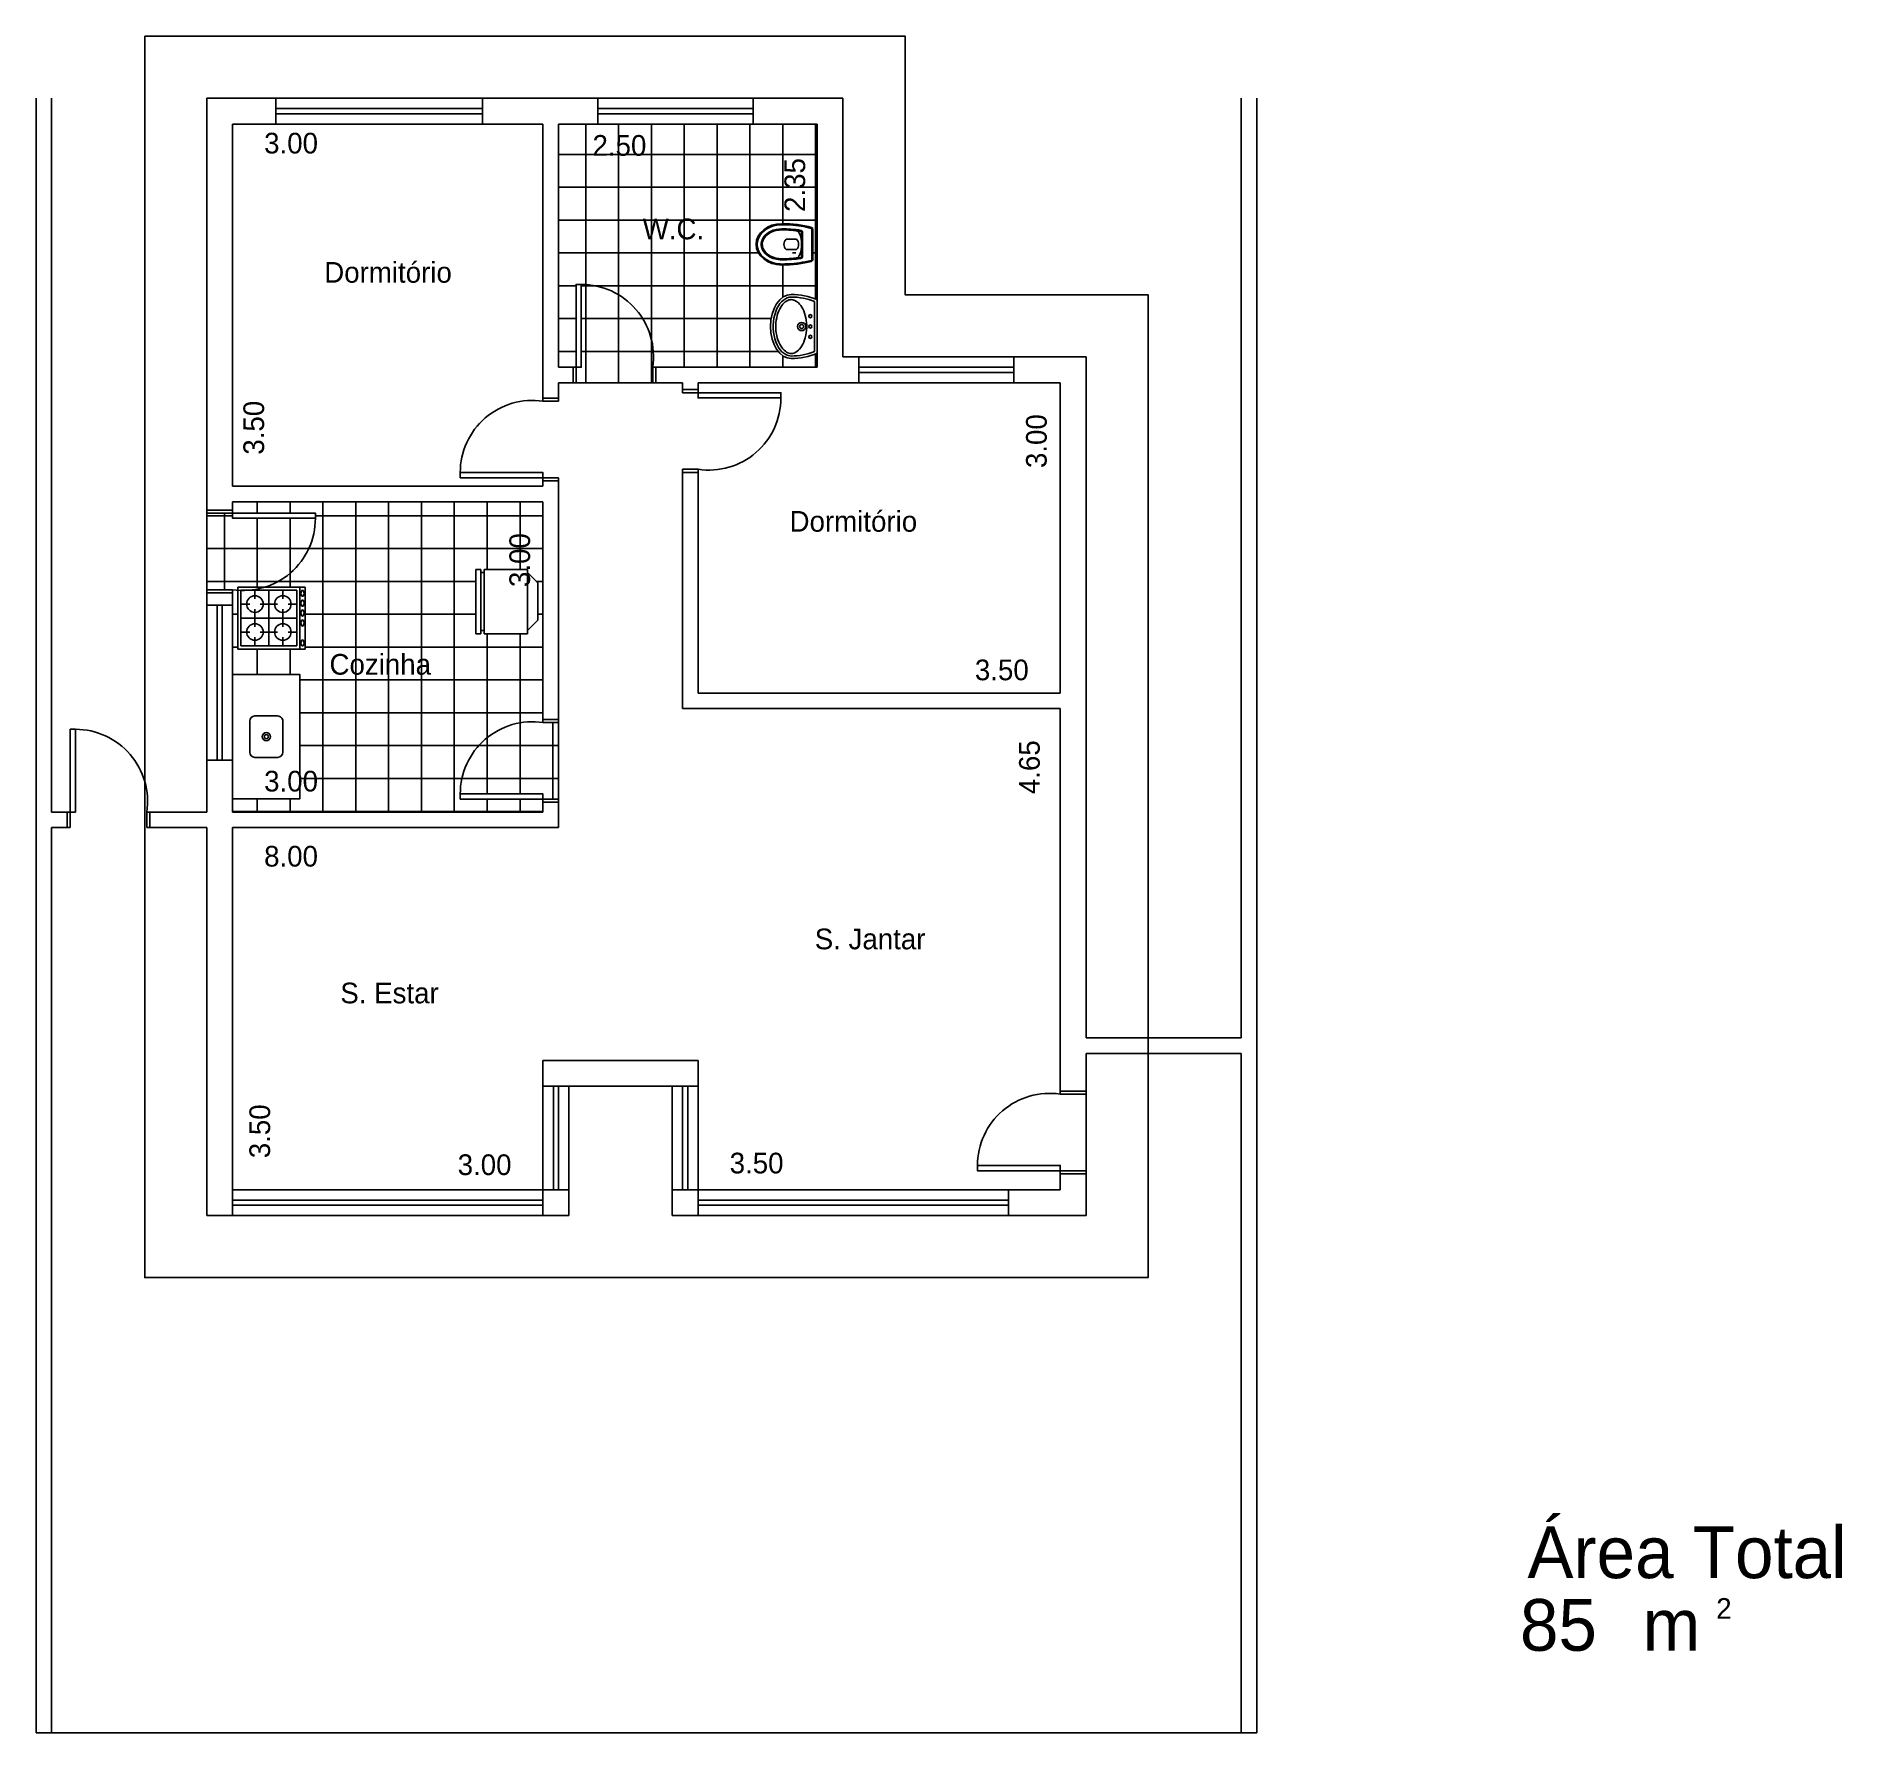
# Model space of a CAD drawing. Extents: x 0 to 17.5, y 0 to 16.4.
import ezdxf

# ---------------------------------------------------------------- set-up
doc = ezdxf.new("R2010")
doc.units = 0
doc.layers.get('0').update_dxf_attribs({"linetype": 'CONTINUOUS'})
doc.layers.get('DEFPOINTS').update_dxf_attribs({"linetype": 'CONTINUOUS'})
for name, color, linetype in [('ARQ3', 3, 'CONTINUOUS'), ('BLOCO', 7, 'CONTINUOUS'), ('BLOCOS', 7, 'CONTINUOUS'), ('HACHURA', 1, 'CONTINUOUS')]:
    doc.layers.add(name, color=color, linetype=linetype)
doc.styles.add('PADRÃO', font='', dxfattribs={"height": 0.2})
doc.styles.get('PADRÃO').set_extended_font_data('AvantGarde Bk BT')
doc.dimstyles.new('PADRÃOS', dxfattribs={"dimtxt": 0.15, "dimasz": 0.1, "dimexe": 1.25, "dimexo": 0.625, "dimgap": 0.1, "dimtad": 0, "dimjust": 1, "dimzin": 1, "dimdsep": 46, "dimtxsty": 'PADRÃO', "dimcen": 2.5, "dimse1": 1, "dimse2": 1, "dimsd1": 1, "dimsd2": 1, "dimclrt": 1, "dimadec": 0, "dimazin": 0, "dimtfac": 1, "dimtdec": 4, "dimtmove": 0, "dimatfit": 3, "dimfxl": 1, "dimtolj": 1, "dimtzin": 0, "dimarcsym": 0})
pattern_1 = [(0, (-138.5148273937405, -158.0982346466662), (0, 0.3175), []), (90, (-138.5148273937405, -158.0982346466662), (-0.3175, 1.944062586693024e-17), [])]

# ---------------------------------------------------------------- blocks, each defined once
blk = doc.blocks.new('J2')
at = {"layer": 'BLOCO'}
for p, q in [((0, 0.25), (0, 0)), ((2, 0.25), (0, 0.25)), ((2, 0), (2, 0.25)), ((2, 0.1500000000000057), (0, 0.1500000000000057)), ((0, 0.09999999999999432), (2, 0.09999999999999432)), ((0, 0), (2, 0))]:
    blk.add_line(p, q, dxfattribs=at)
blk = doc.blocks.new('J15')
at = {"layer": 'BLOCO'}
for p, q in [((1.5, 0.25), (0, 0.25)), ((0, 0.25), (0, 0)), ((1.5, 0), (1.5, 0.25)), ((1.5, 0.1500000000000057), (0, 0.1500000000000057)), ((0, 0.09999999999999432), (1.5, 0.09999999999999432)), ((0, 0), (1.5, 0))]:
    blk.add_line(p, q, dxfattribs=at)
blk = doc.blocks.new('J1')
at = {"layer": 'BLOCO'}
for p, q in [((0, 0.25), (0, 0)), ((1, 0.25), (0, 0.25)), ((1, 0), (1, 0.25)), ((1, 0.1500000000000057), (0, 0.1500000000000057)), ((0, 0.09999999999999432), (1, 0.09999999999999432)), ((0, 0), (1, 0))]:
    blk.add_line(p, q, dxfattribs=at)
blk = doc.blocks.new('J3')
at = {"layer": 'BLOCO'}
for p, q in [((3, 0.25), (0, 0.25)), ((0, 0.25), (0, 0)), ((3, 0), (3, 0.25)), ((3, 0.1500000000000057), (0, 0.1500000000000057)), ((0, 0.09999999999999432), (3, 0.09999999999999432)), ((0, 0), (3, 0))]:
    blk.add_line(p, q, dxfattribs=at)
blk = doc.blocks.new('P80E25')
at = {"layer": 'BLOCO', "ltscale": 0.015}
for p, q in [((0.03000000000000114, 0.25), (0, 0.25)), ((0, 0.25), (0, 0)), ((0.03000000000000114, 0.25), (0.03000000000000114, 0)), ((0.8000000000000114, 0.2500000000000284), (0.7700000000000102, 0.2500000000000284)), ((0.7700000000000102, 0.25), (0.7700000000000102, 2.842170943040401e-14)), ((0.8000000000000114, 0.25), (0.8000000000000114, 2.842170943040401e-14)), ((0.8000000000000114, 2.842170943040401e-14), (0, 0))]:
    blk.add_line(p, q, dxfattribs=at)
at = {"layer": 'BLOCO'}
blk.add_lwpolyline([(0.03000000000000114, 0.25), (0.0800000000000125, 0.25), (0.0800000000000125, 1.050000000000011), (0.03000000000000114, 1.050000000000011)], close=True, dxfattribs=at)
at = {"layer": 'BLOCO', "ltscale": 0.015}
blk.add_arc((0.0800000000000125, 0.3524375000000077), 0.6975625000000036, 351.555539587714, 90.00000000000041, dxfattribs=at)
blk = doc.blocks.new('P80E15')
at = {"layer": 'BLOCO', "ltscale": 0.015}
for p, q in [((0.03000000000000114, 0.1500000000000057), (0, 0.1500000000000057)), ((0, 0.1500000000000057), (0, 0)), ((0.03000000000000114, 2.842170943040401e-14), (0, 0)), ((0.03000000000000114, 0.1500000000000057), (0.03000000000000114, 0)), ((0.8000000000000114, 0.1500000000000341), (0.7700000000000102, 0.1500000000000341)), ((0.7700000000000102, 0.1500000000000057), (0.7700000000000102, 0)), ((0.8000000000000114, 2.842170943040401e-14), (0.7700000000000102, 5.684341886080801e-14)), ((0.8000000000000114, 0.1500000000000057), (0.8000000000000114, 0))]:
    blk.add_line(p, q, dxfattribs=at)
at = {"layer": 'BLOCO'}
blk.add_lwpolyline([(0.03000000000000114, 0.1500000000000057), (0.0800000000000125, 0.1500000000000057), (0.0800000000000125, 0.950000000000017), (0.03000000000000114, 0.950000000000017)], close=True, dxfattribs=at)
at = {"layer": 'BLOCO', "ltscale": 0.015}
blk.add_arc((0.0800000000000125, 0.2524375000000134), 0.6975625000000036, 351.555539587714, 90.00000000000041, dxfattribs=at)
blk = doc.blocks.new('VASOSAN')
at = {"layer": 'BLOCOS'}
for p, q in [((-0.04999870165021036, 0.1999637913173729), (-0.04999870165021036, 0.300036208682684)), ((0.05000129834978395, 0.2000000000000171), (0.05000129834978395, 0.3000000000000398)), ((-0.1449592708755176, 0.04000000000002046), (0.1449618675667352, 0.04000000000002046)), ((-0.144958964094414, 0.05000000000001137), (0.144958964094414, 0.05000000000001137)), ((-0.1156907586723577, 0.1400000000000148), (0.1156608751354042, 0.1400000000000148)), ((-0.1156899891503542, 0.1500000000000057), (0.1156563640565906, 0.1500000000000057))]:
    blk.add_line(p, q, dxfattribs=at)
for centre, radius, start, end in [((-1.681254687468936e-05, 0.2500000000000284), 0.07072348561596478, 44.98962509969003, 134.9688828081831), ((-1.681254687468936e-05, 0.2500000000000284), 0.07072348561596478, 225.0311171918169, 315.01037490031), ((-0.1449592708755176, 0.06000000000784667), 0.02, 195.5363314444965, 269.9999999879495), ((-0.1449589640944282, 0.0600000000000307), 0.01, 195.5346797106506, 270), ((-0.1156907586724003, 0.1599999999999966), 0.02, 189.3867869031125, 270.0000000001221), ((-0.1156899891503826, 0.1599999999999113), 0.01, 189.3843767903272, 270.0000000002443), ((0.1156563640566048, 0.1599999999999397), 0.01, 269.9999999999185, 350.5758748885445), ((0.1156608751354185, 0.1600000000000534), 0.02, 269.9999999999593, 350.5771305827586), ((0.1449589640941156, 0.06000000000059913), 0.01, 270.0000000017912, 344.483103753554), ((0.1449618675666784, 0.06000000000008754), 0.02, 270.0000000001221, 344.463668535786)]:
    blk.add_arc(centre, radius, start, end, dxfattribs=at)
for centre, major_axis, ratio, start_param, end_param in [((1.298349786793551e-06, 0.3400000000000034), (0, 0.25), 0.8000000000000114, 4.71238898038469, 7.853981633974483), ((1.298349786793551e-06, 0.3400000000000034), (0, 0.5), 0.4000000000000057, 1.570796326794897, 2.178171401941273), ((3.162615456631102e-06, 0.2000000000000171), (-0.1315416254084454, 0), 0.380107846735427, 0, 3.141592653589793), ((1.298349786793551e-06, 0.3400000000000034), (0, 0.5), 0.4000000000000057, 4.10501390519934, 4.71238898038469)]:
    blk.add_ellipse(centre, major_axis=major_axis, ratio=ratio, start_param=start_param, end_param=end_param, dxfattribs=at)
for points, knots in [([(0.1900012983497845, 0.3400000000000034), (0.1900012983497845, 0.3848761319792686), (0.1797393390216371, 0.4296688513161939), (0.1275724019719462, 0.5345347987748141), (0.06728061332151469, 0.5774883381547511), (-0.05557463358574921, 0.5822833263597715), (-0.1176873313140447, 0.5442092108278018), (-0.1772271428546759, 0.4396819034496957), (-0.1899987016502109, 0.3899119131999385), (-0.1899987016502109, 0.3400000000000034)], [4.71238898038469, 4.71238898038469, 4.71238898038469, 4.71238898038469, 5.268704666077937, 5.268704666077937, 6.251971787216637, 6.251971787216637, 7.235238908355337, 7.235238908355337, 7.853981633974483, 7.853981633974483, 7.853981633974483, 7.853981633974483]), ([(0.1500012983497925, 0.3400000000000034), (0.1500012983497925, 0.3788440209133057), (0.1410350669412708, 0.4175642631073231), (0.09785548235792874, 0.5046356523495774), (0.05186252916044509, 0.5365242863162791), (-0.035906470330346, 0.5428969122828846), (-0.08268716521656927, 0.5186239494114204), (-0.136675398657502, 0.4336095243094746), (-0.1499987016502189, 0.3869668551708401), (-0.1499987016502189, 0.3400000000000034)], [4.71238898038469, 4.71238898038469, 4.71238898038469, 4.71238898038469, 5.267303564860582, 5.267303564860582, 6.225165062483076, 6.225165062483076, 7.18302656010557, 7.18302656010557, 7.853981633974483, 7.853981633974483, 7.853981633974483, 7.853981633974483]), ([(0.1400012983497874, 0.3400000000000034), (0.1400012983497874, 0.3772837390730786), (0.1313244408788421, 0.4146147677288923), (0.08614040026922964, 0.5057958350239744), (0.03502463044166859, 0.5349710805647021), (-0.04931088296146413, 0.5246485128546965), (-0.08846614740087944, 0.4978919085569657), (-0.1301770436703151, 0.4186244413023701), (-0.139998701650228, 0.3793231752999873), (-0.139998701650228, 0.3400000000000034)], [4.71238898038469, 4.71238898038469, 4.71238898038469, 4.71238898038469, 5.266984672173268, 5.266984672173268, 6.376176055750425, 6.376176055750425, 7.268653195712185, 7.268653195712185, 7.853981633974483, 7.853981633974483, 7.853981633974483, 7.853981633974483]), ([(-0.1899987016502109, 0.3400000000000034), (-0.1899987016502109, 0.2628456380244302), (-0.1826597402104682, 0.1857481592563204), (-0.1646350625580055, 0.0962993025843275), (-0.1598779088782436, 0.07633152029333701), (-0.1545936493339752, 0.05732178411361133)], [1.570796326794897, 1.570796326794897, 1.570796326794897, 1.570796326794897, 2.037455774227855, 2.037455774227855, 2.178171373096618, 2.178171373096618, 2.178171373096618, 2.178171373096618]), ([(0.1255213970934932, 0.158362586435743), (0.1304959230626253, 0.1883329397418549), (0.1342856674288981, 0.2197754344096836), (0.1388984311594896, 0.280892952358073), (0.1400012983497874, 0.3104504303007616), (0.1400012983497874, 0.3400000000000034)], [4.319424209334854, 4.319424209334854, 4.319424209334854, 4.319424209334854, 4.526146784234752, 4.526146784234752, 4.71238898038469, 4.71238898038469, 4.71238898038469, 4.71238898038469]), ([(0.1353910129756457, 0.1567256052765629), (0.1406375926198677, 0.1883393074453181), (0.1445703338030171, 0.2215366219332111), (0.1489940345178695, 0.2833246268364178), (0.1500012983497925, 0.3116621455754114), (0.1500012983497925, 0.3400000000000034)], [4.319414935773391, 4.319414935773391, 4.319414935773391, 4.319414935773391, 4.53527739023095, 4.53527739023095, 4.71238898038469, 4.71238898038469, 4.71238898038469, 4.71238898038469]), ([(0.1545944801337669, 0.0573247746568768), (0.1714080019636555, 0.1178830224408784), (0.1827947395838834, 0.188231392050767), (0.1891612343353728, 0.2873542333339003), (0.1900012983497845, 0.3136769834079587), (0.1900012983497845, 0.3400000000000034)], [4.105016649121983, 4.105016649121983, 4.105016649121983, 4.105016649121983, 4.553177186481221, 4.553177186481221, 4.71238898038469, 4.71238898038469, 4.71238898038469, 4.71238898038469])]:
    blk.add_open_spline(points, degree=3, knots=knots, dxfattribs=at)
for points in [[(-0.1499987016502189, 0.3400000000000034), (-0.1499987016502189, 0.2771333061211863), (-0.1449377691834997, 0.2142947379843179), (-0.1354229546785177, 0.1567380311504962)], [(-0.1399987016502138, 0.3400000000000034), (-0.1399987016502138, 0.2776703725988909), (-0.1349701841103865, 0.2153313553609451), (-0.1255561557510418, 0.1583694305881238)]]:
    blk.add_open_spline(points, degree=3, dxfattribs=at)
blk = doc.blocks.new('LAVAT')
at = {"layer": 'BLOCOS'}
for p, q in [((-0.2573623180961135, 0), (0.2573623180960993, 0)), ((-0.2410322495695425, 0.02500000000000568), (0.2410322495695283, 0.02500000000000568))]:
    blk.add_line(p, q, dxfattribs=at)
for centre, radius in [((-2.842170943040401e-14, 0.1500000000000057), 0.04), ((-0.09999999999999432, 0.06499999999999773), 0.015), ((-2.842170943040401e-14, 0.1500000000000057), 0.02), ((0, 0.06499999999999773), 0.015), ((0.09999999999999432, 0.06499999999999773), 0.015)]:
    blk.add_circle(centre, radius, dxfattribs=at)
for centre, radius, start, end in [((0.3099999999999739, 0.25), 0.6200000000000045, 180, 203.779994731564), ((0.3099999999999739, 0.25), 0.5951987399818819, 180.0000000000055, 202.2113997706397), ((-0.3099999999999739, 0.25), 0.5951987399818819, 337.7886002293573, 359.9999999999946), ((-0.3099999999999739, 0.25), 0.6200000000000045, 336.2200052684331, 7.016477563892661e-15)]:
    blk.add_arc(centre, radius, start, end, dxfattribs=at)
blk.add_ellipse((-2.842170943040401e-14, 0.25), major_axis=(0.3100000000000023, 0), ratio=0.645161290322576, start_param=0, end_param=3.141592653589793, dxfattribs=at)
for points, knots in [([(0.2849999999999824, 0.2500000000000284), (0.2849999999999682, 0.300317964642403), (0.2452497040517159, 0.3541887687748044), (0.1008916727811169, 0.4227595909021034), (3.167234224576987e-05, 0.4339558931305021), (-0.1743068501371283, 0.3989778962069579), (-0.2442601782461509, 0.3532994974840165), (-0.2803506487652356, 0.2860131679577762), (-0.2851229441039038, 0.2679846562883483), (-0.285198739981908, 0.2499999999999716)], [0, 0, 0, 0, 0.9361481793933827, 0.9361481793933827, 1.872296358786765, 1.872296358786765, 2.808444538180148, 2.808444538180148, 3.13938546545754, 3.13938546545754, 3.13938546545754, 3.13938546545754]), ([(0.2599999999999625, 0.2500000000000284), (0.2599999999999625, 0.2784978981889878), (0.242078010852012, 0.3126567214920613), (0.1643569005752425, 0.3704649949829673), (0.1030052039381815, 0.3920693254798095), (-0.02877373062847255, 0.4037223597623836), (-0.0976825814684048, 0.3936467971219031), (-0.2034406750199054, 0.3477822861136133), (-0.2396263539294523, 0.3143366745038918), (-0.2661732608932681, 0.2526194074667387), (-0.2627272874450739, 0.2240541362115209), (-0.2158391141528142, 0.162032776211305), (-0.168127663237712, 0.1314918993692231), (-0.04805875393354597, 0.09792981637818343), (0.02266607553652022, 0.095757041570522), (0.1477154277714732, 0.1225128520000851), (0.2007272141554637, 0.1503951910720218), (0.2508407150234859, 0.2045307616155014), (0.2599999999999767, 0.2286312563089723), (0.2599999999999625, 0.2500000000000284)], [0, 0, 0, 0, 0.718091798041799, 0.718091798041799, 1.436183596083598, 1.436183596083598, 2.154275394125397, 2.154275394125397, 2.872367192167196, 2.872367192167196, 3.590458990208995, 3.590458990208995, 4.308550788250794, 4.308550788250794, 5.026642586292593, 5.026642586292593, 5.744734384334392, 5.744734384334392, 6.283185307179586, 6.283185307179586, 6.283185307179586, 6.283185307179586])]:
    blk.add_open_spline(points, degree=3, knots=knots, dxfattribs=at)
blk = doc.blocks.new('*D13')
at = {"layer": 'DEFPOINTS', "color": 0, "linetype": 'ByBlock', "ltscale": 0.015}
for p in [(143.5648273937405, 173.6482346466662), (146.0648273937406, 173.6482346466662), (146.0648273937406, 173.4404965676224)]:
    blk.add_point(p, dxfattribs=at)
at = {"color": 1, "linetype": 'ByBlock', "ltscale": 0.015, "insert": (144.1539070640702, 173.4404965676224), "char_height": 0.2, "attachment_point": 5, "style": 'PADRÃO'}
blk.add_mtext('\\A1;2.50', dxfattribs=at)
blk = doc.blocks.new('*D14')
at = {"layer": 'DEFPOINTS', "color": 0, "linetype": 'ByBlock', "ltscale": 0.015}
for p in [(146.0648273937406, 173.6482346466662), (145.8504004669011, 171.2982346466662), (146.0648273937406, 171.2982346466662)]:
    blk.add_point(p, dxfattribs=at)
at = {"color": 1, "linetype": 'ByBlock', "ltscale": 0.015, "insert": (145.8504004669011, 173.0590176136992), "char_height": 0.2, "attachment_point": 5, "rotation": 90, "style": 'PADRÃO'}
blk.add_mtext('\\A1;2.35', dxfattribs=at)
blk = doc.blocks.new('*D15')
at = {"layer": 'DEFPOINTS', "color": 0, "linetype": 'ByBlock', "ltscale": 0.015}
for p in [(148.4148273937405, 171.1482346466662), (148.1856642807076, 168.1482346466662), (148.4148273937406, 168.1482346466662)]:
    blk.add_point(p, dxfattribs=at)
at = {"color": 1, "linetype": 'ByBlock', "ltscale": 0.015, "insert": (148.1856642807076, 170.5835368444684), "char_height": 0.2, "attachment_point": 5, "rotation": 90, "style": 'PADRÃO'}
blk.add_mtext('\\A1;3.00', dxfattribs=at)
blk = doc.blocks.new('*D16')
at = {"layer": 'DEFPOINTS', "color": 0, "linetype": 'ByBlock', "ltscale": 0.015}
for p in [(144.9148273937405, 168.370963603332), (144.9148273937405, 168.1482346466662), (148.4148273937406, 168.1482346466662)]:
    blk.add_point(p, dxfattribs=at)
at = {"color": 1, "linetype": 'ByBlock', "ltscale": 0.015, "insert": (147.8501295915428, 168.370963603332), "char_height": 0.2, "attachment_point": 5, "style": 'PADRÃO'}
blk.add_mtext('\\A1;3.50', dxfattribs=at)
blk = doc.blocks.new('*D17')
at = {"layer": 'DEFPOINTS', "color": 0, "linetype": 'ByBlock', "ltscale": 0.015}
for p in [(140.4148273937406, 173.6482346466662), (143.4148273937406, 173.6482346466662), (143.4148273937406, 173.4623931760877)]:
    blk.add_point(p, dxfattribs=at)
at = {"color": 1, "linetype": 'ByBlock', "ltscale": 0.015, "insert": (140.9795251959384, 173.4623931760877), "char_height": 0.2, "attachment_point": 5, "style": 'PADRÃO'}
blk.add_mtext('\\A1;3.00', dxfattribs=at)
blk = doc.blocks.new('*D18')
at = {"layer": 'DEFPOINTS', "color": 0, "linetype": 'ByBlock', "ltscale": 0.015}
for p in [(140.4148273937406, 173.6482346466662), (140.6198747145059, 173.6482346466662), (140.4148273937406, 170.1482346466662)]:
    blk.add_point(p, dxfattribs=at)
at = {"color": 1, "linetype": 'ByBlock', "ltscale": 0.015, "insert": (140.6198747145059, 170.712932448864), "char_height": 0.2, "attachment_point": 5, "rotation": 90, "style": 'PADRÃO'}
blk.add_mtext('\\A1;3.50', dxfattribs=at)
blk = doc.blocks.new('*D19')
at = {"layer": 'DEFPOINTS', "color": 0, "linetype": 'ByBlock', "ltscale": 0.015}
for p in [(143.4148273937406, 169.9982346466662), (143.191062596577, 166.9982346466662), (143.4148273937406, 166.9982346466662)]:
    blk.add_point(p, dxfattribs=at)
at = {"color": 1, "linetype": 'ByBlock', "ltscale": 0.015, "insert": (143.191062596577, 169.4335368444684), "char_height": 0.2, "attachment_point": 5, "rotation": 90, "style": 'PADRÃO'}
blk.add_mtext('\\A1;3.00', dxfattribs=at)
blk = doc.blocks.new('*D20')
at = {"layer": 'DEFPOINTS', "color": 0, "linetype": 'ByBlock', "ltscale": 0.015}
for p in [(143.4148273937406, 167.295660471374), (140.4148273937406, 166.9982346466662), (143.4148273937406, 166.9982346466662)]:
    blk.add_point(p, dxfattribs=at)
at = {"color": 1, "linetype": 'ByBlock', "ltscale": 0.015, "insert": (140.9795251959384, 167.295660471374), "char_height": 0.2, "attachment_point": 5, "style": 'PADRÃO'}
blk.add_mtext('\\A1;3.00', dxfattribs=at)
blk = doc.blocks.new('*D21')
at = {"layer": 'DEFPOINTS', "color": 0, "linetype": 'ByBlock', "ltscale": 0.015}
for p in [(148.4148273937406, 167.9982346466662), (148.1181153362747, 163.3482346466662), (148.4148273937406, 163.3482346466662)]:
    blk.add_point(p, dxfattribs=at)
at = {"color": 1, "linetype": 'ByBlock', "ltscale": 0.015, "insert": (148.1181153362747, 167.4319571741387), "char_height": 0.2, "attachment_point": 5, "rotation": 90, "style": 'PADRÃO'}
blk.add_mtext('\\A1;4.65', dxfattribs=at)
blk = doc.blocks.new('*D22')
at = {"layer": 'DEFPOINTS', "color": 0, "linetype": 'ByBlock', "ltscale": 0.015}
for p in [(140.4148273937406, 166.8482346466662), (140.6779599291509, 166.8482346466662), (140.4148273937406, 163.3482346466662)]:
    blk.add_point(p, dxfattribs=at)
at = {"color": 1, "linetype": 'ByBlock', "ltscale": 0.015, "insert": (140.6779599291509, 163.912932448864), "char_height": 0.2, "attachment_point": 5, "rotation": 90, "style": 'PADRÃO'}
blk.add_mtext('\\A1;3.50', dxfattribs=at)
blk = doc.blocks.new('*D23')
at = {"layer": 'DEFPOINTS', "color": 0, "linetype": 'ByBlock', "ltscale": 0.015}
for p in [(148.4148273937406, 167.9982346466662), (140.4148273937406, 166.8482346466662), (148.4148273937406, 166.570038836047)]:
    blk.add_point(p, dxfattribs=at)
at = {"color": 1, "linetype": 'ByBlock', "ltscale": 0.015, "insert": (140.9792504706636, 166.570038836047), "char_height": 0.2, "attachment_point": 5, "style": 'PADRÃO'}
blk.add_mtext('\\A1;8.00', dxfattribs=at)
blk = doc.blocks.new('*D24')
at = {"layer": 'DEFPOINTS', "color": 0, "linetype": 'ByBlock', "ltscale": 0.015}
for p in [(148.4148273937406, 163.6042550589305), (144.9148273937406, 163.3482346466662), (148.4148273937406, 163.3482346466662)]:
    blk.add_point(p, dxfattribs=at)
at = {"color": 1, "linetype": 'ByBlock', "ltscale": 0.015, "insert": (145.4795251959384, 163.6042550589305), "char_height": 0.2, "attachment_point": 5, "style": 'PADRÃO'}
blk.add_mtext('\\A1;3.50', dxfattribs=at)
blk = doc.blocks.new('*D25')
at = {"layer": 'DEFPOINTS', "color": 0, "linetype": 'ByBlock', "ltscale": 0.015}
for p in [(140.4148273937406, 163.5883100027344), (140.4148273937406, 163.3482346466662), (143.4148273937405, 163.3482346466662)]:
    blk.add_point(p, dxfattribs=at)
at = {"color": 1, "linetype": 'ByBlock', "ltscale": 0.015, "insert": (142.8501295915427, 163.5883100027344), "char_height": 0.2, "attachment_point": 5, "style": 'PADRÃO'}
blk.add_mtext('\\A1;3.00', dxfattribs=at)
blk = doc.blocks.new('DORMI')
at = {"layer": 'HACHURA', "ltscale": 0.015, "style": 'PADRÃO'}
blk.add_text('Dormitório', height=0.2, dxfattribs=at).set_placement((-0.5164404245072092, -0.06614472024716633))
blk = doc.blocks.new('WC')
at = {"layer": 'HACHURA', "ltscale": 0.015, "style": 'PADRÃO'}
blk.add_text('W.C.', height=0.2, dxfattribs=at).set_placement((-0.137135439593294, -0.09586776615662984))
blk = doc.blocks.new('COZINHA')
at = {"layer": 'HACHURA', "ltscale": 0.015, "style": 'PADRÃO'}
blk.add_text('Cozinha', height=0.2, dxfattribs=at).set_placement((-0.6582467478390299, -0.06847717339962855))
blk = doc.blocks.new('ESTAR')
at = {"layer": 'HACHURA', "ltscale": 0.015, "style": 'PADRÃO'}
blk.add_text('S. Estar', height=0.2, dxfattribs=at).set_placement((-0.425116371214699, -0.06847717339962855))
blk = doc.blocks.new('JANTAR')
at = {"layer": 'HACHURA', "ltscale": 0.015, "style": 'PADRÃO'}
blk.add_text('S. Jantar', height=0.2, dxfattribs=at).set_placement((-0.562251810807993, -0.02739128426412663))
blk = doc.blocks.new('FOGÃO4B')
at = {"layer": 'BLOCOS'}
for p, q in [((-0.2999999999999972, 0.700000000000017), (0.2999999999999972, 0.700000000000017)), ((-0.2999999999999972, 0.05000000000001137), (-0.2999999999999829, 0.700000000000017)), ((0.2999999999999972, 0.700000000000017), (0.2999999999999972, 0.05000000000001137)), ((-0.2999999999999972, 0.6500000000000057), (0.2999999999999972, 0.6500000000000057)), ((-0.2700000000000244, 0.620000000000033), (0.2700000000000102, 0.620000000000033)), ((-0.2699999999999818, 0.0800000000000125), (-0.2700000000000244, 0.620000000000033)), ((-0.1350000000000051, 0.5350000000000534), (-0.1350000000000193, 0.620000000000033)), ((2.842170943040401e-14, 0.0800000000000125), (-1.4210854715202e-14, 0.620000000000033)), ((0.1350000000000051, 0.5350000000000534), (0.1349999999999909, 0.620000000000033)), ((0.2700000000000102, 0.620000000000033), (0.269999999999996, 0.07999999999995566)), ((-0.2700000000000244, 0.4850000000000421), (-0.1850000000000023, 0.4850000000000421)), ((-0.2700000000000244, 0.3500000000000512), (0.2700000000000102, 0.3500000000000512)), ((-0.1349999999999909, 0.2650000000000716), (-0.1350000000000051, 0.4350000000000307)), ((-0.08500000000000796, 0.4850000000000421), (0.08500000000000796, 0.4850000000000421)), ((0.1350000000000051, 0.2650000000000716), (0.1350000000000051, 0.4350000000000307)), ((0.1850000000000023, 0.4850000000000421), (0.2700000000000102, 0.4850000000000421)), ((-0.2700000000000244, 0.2150000000000603), (-0.1850000000000023, 0.2150000000000603)), ((-0.08500000000000796, 0.2150000000000603), (0.08500000000000796, 0.2150000000000603)), ((0.1850000000000023, 0.2150000000000603), (0.2700000000000102, 0.2150000000000603)), ((0.2999999999999972, 0.05000000000001137), (-0.2999999999999972, 0.05000000000001137)), ((0.269999999999996, 0.07999999999995566), (-0.2699999999999818, 0.0800000000000125)), ((-0.1349999999999767, 0.0800000000000125), (-0.1349999999999767, 0.1650000000000489)), ((0.1350000000000335, 0.0800000000000125), (0.1350000000000193, 0.1650000000000489))]:
    blk.add_line(p, q, dxfattribs=at)
for centre in [(-0.1350000000000051, 0.4850000000000421), (0.1350000000000051, 0.4850000000000421), (-0.1350000000000051, 0.2150000000000603), (0.1350000000000051, 0.2150000000000603)]:
    blk.add_circle(centre, 0.08, dxfattribs=at)
for centre in [(-0.2399999999999949, 0.6750000000000114), (-0.1439999999999912, 0.6750000000000114), (-0.04800000000000182, 0.6750000000000114), (0.04800000000000182, 0.6750000000000114), (0.2400000000000091, 0.6750000000000114)]:
    blk.add_ellipse(centre, major_axis=(-0.03000000000000114, 0), ratio=0.499999999999981, dxfattribs=at)
blk = doc.blocks.new('GELAD')
at = {"layer": 'BLOCOS'}
for p, q in [((0.3100000000000023, 0.6499999999999773), (-0.3100000000000023, 0.6499999999999773)), ((-0.3100000000000023, 0.6499999999999773), (-0.3100000000000023, 0.5999999999999659)), ((0.3100000000000023, 0.5999999999999659), (-0.3100000000000023, 0.5999999999999659)), ((0.3100000000000023, 0.5699999999999648), (-0.3100000000000023, 0.5699999999999648)), ((-0.3100000000000023, 0.5699999999999648), (-0.3100000000000023, 0.1499999999999773)), ((-0.2800000000000011, 0.5999999999999659), (-0.2799999999999869, 0.5699999999999932)), ((0.2800000000000153, 0.5699999999999932), (0.2800000000000011, 0.5999999999999659)), ((0.3100000000000165, 0.5999999999999659), (0.3100000000000023, 0.6499999999999773)), ((0.3100000000000023, 0.1499999999999773), (0.3100000000000165, 0.5699999999999648)), ((-0.3100000000000023, 0.1499999999999773), (0.3100000000000023, 0.1499999999999773)), ((-0.1800000000000068, 0.05000000000001137), (-0.2800000000000011, 0.1500000000000057)), ((-0.1800000000000068, 0.05000000000001137), (0.1800000000000068, 0.04999999999998295)), ((0.1800000000000068, 0.04999999999998295), (0.2800000000000011, 0.1499999999999773))]:
    blk.add_line(p, q, dxfattribs=at)
blk = doc.blocks.new('PIA')
at = {"layer": 'BLOCOS'}
blk.add_lwpolyline([(-0.6000000000000085, 0), (0.5999999999999943, 0), (0.5999999999999943, 0.6500000000000057), (-0.6000000000000085, 0.6500000000000057)], close=True, dxfattribs=at)
blk.add_lwpolyline([(-0.1500000000000199, 0.1649999999999352), (0.1500000000000057, 0.1649999999999636, 0.414213562373095), (0.2000000000000028, 0.214999999999975), (0.2000000000000028, 0.4349999999999454, 0.414213562373095), (0.1500000000000057, 0.4849999999999568), (-0.1500000000000057, 0.4849999999999852, 0.4142135623731188), (-0.2000000000000028, 0.4349999999999739), (-0.2000000000000171, 0.2149999999999466, 0.4142135623730711)], format="xyb", close=True, dxfattribs=at)
for radius in [0.04, 0.02]:
    blk.add_circle((0, 0.3249999999999886), radius, dxfattribs=at)
blk = doc.blocks.new('AREA')
at = {"layer": 'HACHURA', "ltscale": 0.1, "style": 'PADRÃO'}
for s, p in [('Área Total', (-2.498118662321986, 0.432649720527877)), ('m', (-1.383981738905476, -0.2692598737472736))]:
    blk.add_text(s, height=0.5, dxfattribs=at).set_placement(p)
at = {"layer": 'HACHURA', "ltscale": 0.015, "style": 'PADRÃO'}
blk.add_text('2', height=0.2, dxfattribs=at).set_placement((-0.6730096243244077, 0.03971876221811499))
blk.add_attdef('100', (-2.57025748884891, -0.2692836984217877), '', height=0.5, dxfattribs=at)

msp = doc.modelspace()

# ---------------------------------------------------------------- hatches: boundary and pattern name
at = {"ltscale": 0.015}
h = msp.add_hatch(dxfattribs=at)
h.set_pattern_fill('NET', color=256, scale=0.1, style=0)
h.set_pattern_definition(pattern_1)
edge = h.paths.add_edge_path()
edge.add_line((7.550000000000068, 15.55000000000001), (6.930762589242903, 15.55000000000001))
edge.add_line((6.930762589242903, 15.55000000000001), (5.430762589242903, 15.54999999999995))
edge.add_line((5.430762589242903, 15.54999999999995), (5.05000000000004, 15.55000000000001))
edge.add_line((5.05000000000004, 15.55000000000001), (5.05000000000004, 13.20000000000005))
edge.add_line((5.05000000000004, 13.20000000000005), (5.190406276537942, 13.20000000000007))
edge.add_line((5.190406276537942, 13.20000000000007), (5.220406276537943, 13.20000000000005))
edge.add_line((5.220406276537943, 13.20000000000005), (5.220406276537915, 14.00000000000003))
edge.add_line((5.220406276537915, 14.00000000000003), (5.270406276537955, 14.00000000000003))
edge.add_arc((5.270406276537955, 13.30243750000002), 0.6975624999999992, -8.444460412283718, 90, ccw=False)
edge.add_line((5.960406276537952, 13.20000000000005), (5.990406276537954, 13.20000000000005))
edge.add_line((5.990406276537954, 13.20000000000005), (7.55000000000004, 13.19999999999999))
edge.add_line((7.55000000000004, 13.19999999999999), (7.55000000000004, 13.33574717254518))
edge.add_arc((7.300000000000125, 13.90310949064536), 0.6199999999999974, 269.99999999998687, 293.77999473140454, ccw=False)
edge.add_ellipse((7.30000000000004, 13.59310949064539), major_axis=(1.898139848424699e-17, 0.3100000000000023), ratio=0.645161290322576, start_angle=0, end_angle=180, ccw=False)
edge.add_arc((7.300000000000068, 13.28310949064544), 0.6200000000000018, 66.22000526859063, 89.99999999996578, ccw=False)
edge.add_line((7.55000000000004, 13.85047180874562), (7.550000000000068, 15.55000000000001))
edge = h.paths.add_edge_path(flags=16)
edge.add_ellipse((7.210000000000036, 14.38726618694423), major_axis=(-0.25, 1.530757942277972e-17), ratio=0.8000000000000114, start_angle=270, end_angle=450, ccw=False)
edge.add_ellipse((7.210000000000036, 14.38726618694423), major_axis=(-0.5, 3.061515884555943e-17), ratio=0.4000000000000057, start_angle=235.1999716104384, end_angle=270, ccw=False)
edge.add_arc((7.490000000000009, 14.53222675616109), 0.02000000000001101, 0, 78.17726239635931, ccw=False)
edge.add_line((7.510000000000019, 14.53222675616109), (7.510000000000019, 14.24230561771896))
edge.add_arc((7.490000000000009, 14.24230561772112), 0.01999999999999973, 281.82273711285495, 359.9999999938119, ccw=False)
edge.add_ellipse((7.210000000000036, 14.38726618694423), major_axis=(-0.5, 3.061515884555943e-17), ratio=0.4000000000000057, start_angle=90, end_angle=124.80002838732861, ccw=False)
h.paths.add_polyline_path([(5.270406276537955, 14.00000000000003), (5.270406276537955, 13.20000000000002), (5.220406276537943, 13.20000000000005), (5.220406276537943, 13.05000000000004), (5.960406276537981, 13.05000000000001), (5.960406276537952, 13.20000000000002, 0.458070425990229)])
h.paths.add_polyline_path([(5.300000000000011, 15.49638280007707), (5.978159340659346, 15.49638280007707), (5.978159340659346, 15.18814104183531), (5.300000000000011, 15.18814104183531)], flags=24)
h.paths.add_polyline_path([(7.181452194039679, 14.62156593406593), (7.181452194039679, 15.29999999999998), (7.489693952281442, 15.29999999999998), (7.489693952281442, 14.62156593406593)], flags=24)
h.paths.add_polyline_path([(5.80730656864452, 14.3803228205594), (6.519806568644526, 14.3803228205594), (6.519806568644526, 14.69227337000996), (5.80730656864452, 14.69227337000996)], flags=24)
h = msp.add_hatch(dxfattribs=at)
h.set_pattern_fill('NET', color=256, scale=0.1, style=0)
h.set_pattern_definition(pattern_1)
h.paths.add_polyline_path([(2.700000000000074, 11.73919154712041), (1.900000000000063, 11.73919154712041), (1.900000000000063, 11.78919154712042), (1.650000000000063, 11.78919154712042), (1.65000000000009, 11.04919154712042), (1.900000000000026, 11.04919154712042, 0.01803700133581667), (1.950000000000041, 11.04360276773995), (1.950000000000041, 11.07536392532707), (2.216741792888582, 11.07536392532707, 0.3254422111239558)])
h.paths.add_polyline_path([(4.900000000000006, 9.76534521907852), (4.900000000000006, 9.795345219078513), (4.900000000000034, 11.90000000000001), (1.900000000000034, 11.90000000000001), (1.900000000000034, 11.81919154712043), (1.900000000000063, 11.78919154712042), (2.700000000000074, 11.78919154712042), (2.700000000000074, 11.73919154712041, -0.3254422111239558), (2.216741792888582, 11.07536392532707), (2.600000000000046, 11.07536392532706), (2.600000000000056, 10.47536392532709), (1.95000000000005, 10.47536392532707), (1.950000000000041, 11.04360276773995, -0.01803700133579321), (1.900000000000091, 11.0491915471204), (1.900000000000091, 11.01919154712041), (1.90000000000007, 10.22879486369332), (2.55000000000004, 10.22879486369332), (2.55000000000004, 9.02879486369332), (1.900000000000034, 9.02879486369332), (1.900000000000034, 8.900000000000006), (4.900000000000034, 8.899999999999977), (4.900000000000034, 8.995345219078473), (4.900000000000033, 9.025345219078503), (4.100000000000024, 9.025345219078503), (4.100000000000023, 9.075345219078502, -0.4580704259902192)])
h.paths.add_polyline_path([(4.250000000000058, 10.6242942743325), (4.250000000000057, 11.2442942743325), (4.300000000000068, 11.24429427433252), (4.300000000000068, 11.2142942743325), (4.330000000000069, 11.21429427433252), (4.330000000000069, 11.24429427433252), (4.750000000000057, 11.24429427433251), (4.750000000000057, 11.2142942743325), (4.850000000000051, 11.11429427433251), (4.850000000000024, 10.75429427433249), (4.750000000000057, 10.65429427433253), (4.750000000000057, 10.6242942743325), (4.33000000000007, 10.6242942743325), (4.33000000000007, 10.65429427433251), (4.300000000000068, 10.6542942743325), (4.300000000000068, 10.6242942743325)], flags=16)
h.paths.add_polyline_path([(4.100000000000023, 9.075345219078514), (4.900000000000034, 9.075345219078512), (4.900000000000034, 9.025345219078504), (5.050000000000041, 9.025345219078503), (5.05000000000004, 9.765345219078513), (4.900000000000069, 9.765345219078512, 0.4580704259902415)])
h.paths.add_polyline_path([(4.522114323715559, 11.02060439560438), (4.522114323715559, 11.64999999999998), (4.830356081957317, 11.64999999999998), (4.830356081957317, 11.02060439560438)], flags=24)
h.paths.add_polyline_path([(2.150000000000059, 9.351546703828687), (2.779395604395663, 9.351546703828687), (2.779395604395663, 9.043304945586929), (2.150000000000059, 9.043304945586929)], flags=25)
h.paths.add_polyline_path([(2.79259329610601, 10.17171665001783), (3.910725164237878, 10.17171665001783), (3.910725164237878, 10.48407928738047), (2.79259329610601, 10.48407928738047)], flags=24)

# ---------------------------------------------------------------- linework, layer by layer
for p, q in [((5.684341886080801e-14, 15.80000000000004), (0, 0)), ((0.1500000000000625, 15.80000000000004), (0.1500000000000341, 8.900000000000034)), ((1.650000000000063, 15.80000000000004), (1.650000000000063, 11.81919154712043)), ((2.315744344738562, 15.80000000000004), (1.650000000000063, 15.80000000000004)), ((5.430762589242931, 15.80000000000004), (4.315744344738562, 15.80000000000004)), ((7.800000000000068, 15.80000000000004), (6.930762589242903, 15.80000000000004)), ((7.800000000000068, 15.80000000000004), (7.80000000000004, 13.30000000000001)), ((11.65000000000003, 6.718074297074878), (11.65000000000006, 15.80000000000004)), ((11.80000000000004, -2.842170943040401e-14), (11.80000000000007, 15.80000000000004)), ((1.900000000000034, 15.55000000000001), (1.900000000000034, 12.05000000000001)), ((2.315744344738533, 15.55000000000001), (1.900000000000034, 15.55000000000001)), ((4.900000000000034, 15.55000000000001), (4.315744344738533, 15.55000000000001)), ((4.900000000000034, 15.55000000000001), (4.900000000000034, 12.90152076634118)), ((5.05000000000004, 15.55000000000001), (5.05000000000004, 13.20000000000007)), ((5.430762589242903, 15.54999999999998), (5.050000000000011, 15.54999999999998)), ((7.55000000000004, 15.55000000000001), (6.930762589242903, 15.55000000000001)), ((7.55000000000004, 15.55000000000001), (7.55000000000004, 13.20000000000002)), ((7.80000000000004, 13.30000000000001), (7.952581387944008, 13.30000000000001)), ((9.452581387944008, 13.30000000000001), (10.15000000000003, 13.30000000000001)), ((10.15000000000003, 6.718074297074878), (10.15000000000003, 13.30000000000001)), ((5.05000000000004, 13.20000000000005), (5.190406276537942, 13.20000000000007)), ((5.990406276537954, 13.20000000000007), (7.55000000000004, 13.20000000000002)), ((5.05000000000004, 13.05000000000001), (5.190406276537942, 13.05000000000001)), ((5.05000000000004, 13.05000000000001), (5.05000000000004, 12.90152076634118)), ((5.990406276537954, 13.05000000000001), (6.25, 13.05000000000001)), ((6.25, 12.98295257561716), (6.25, 13.05000000000001)), ((6.400000000000006, 13.05000000000001), (7.952581387944008, 13.05000000000001)), ((6.399999999999977, 12.98295257561713), (6.400000000000006, 13.05000000000001)), ((9.452581387944008, 13.05000000000001), (9.900000000000006, 13.05000000000001)), ((9.900000000000034, 10.05000000000004), (9.900000000000006, 13.05000000000001)), ((4.900000000000034, 12.05000000000001), (1.900000000000034, 12.05000000000001)), ((4.900000000000034, 12.10152076634117), (4.900000000000034, 12.05000000000001)), ((5.05000000000004, 12.10152076634117), (5.05000000000004, 9.795345219078484)), ((6.25, 9.900000000000006), (6.25, 12.18295257561715)), ((6.400000000000006, 10.05000000000001), (6.399999999999977, 12.18295257561715)), ((4.900000000000034, 11.90000000000001), (1.900000000000034, 11.90000000000001)), ((1.900000000000034, 11.89999999999998), (1.900000000000034, 11.81919154712043)), ((4.900000000000034, 11.89999999999998), (4.900000000000034, 9.795345219078484)), ((1.650000000000063, 11.01919154712041), (1.650000000000034, 8.900000000000034)), ((1.900000000000034, 11.01919154712041), (1.900000000000034, 8.900000000000034)), ((6.400000000000006, 10.05000000000001), (9.900000000000034, 10.05000000000001)), ((6.25, 9.900000000000006), (9.900000000000034, 9.900000000000006)), ((9.900000000000034, 6.204033574424727), (9.900000000000006, 9.900000000000006)), ((4.900000000000034, 8.995345219078473), (4.900000000000034, 8.899999999999977)), ((5.05000000000004, 8.995345219078501), (5.05000000000004, 8.75)), ((0.3002221040199231, 8.900000000000034), (0.1500000000000341, 8.900000000000034)), ((0.1500000000000341, 8.749999999999972), (0.1500000000000341, 0)), ((0.3002221040199231, 8.749999999999972), (0.1500000000000341, 8.749999999999972)), ((1.650000000000034, 8.900000000000034), (1.100222104019934, 8.900000000000034)), ((1.650000000000034, 8.749999999999972), (1.100222104019934, 8.749999999999972)), ((1.650000000000034, 8.749999999999972), (1.650000000000034, 5)), ((4.900000000000034, 8.899999999999977), (1.900000000000063, 8.900000000000006)), ((5.05000000000004, 8.75), (1.900000000000034, 8.749999999999972)), ((1.900000000000034, 8.75), (1.900000000000034, 5.25)), ((4.900000000000006, 6.5), (4.900000000000034, 6.25)), ((4.900000000000006, 6.5), (6.400000000000034, 6.500000000000028)), ((6.400000000000034, 6.25), (6.400000000000034, 6.500000000000028)), ((10.15000000000003, 6.204033574424727), (10.15000000000003, 6.568074297074872)), ((11.65000000000003, -2.842170943040401e-14), (11.65000000000003, 6.568074297074872)), ((4.900000000000006, 6.25), (6.400000000000034, 6.25)), ((1.900000000000034, 5.25), (1.900000000000034, 5)), ((4.900000000000034, 5.25), (5.150000000000034, 5.25)), ((4.900000000000034, 5.25), (4.900000000000034, 5)), ((5.150000000000006, 5.25), (5.150000000000034, 5)), ((6.150000000000034, 5), (6.150000000000034, 5.25)), ((6.150000000000034, 5.25), (6.400000000000006, 5.25)), ((6.400000000000063, 5), (6.400000000000034, 5.25)), ((9.400000000000063, 5.000000000000341), (9.400000000000034, 5.250000000000341)), ((9.400000000000006, 5.25), (9.900000000000034, 5.25)), ((9.900000000000034, 5.25), (9.900000000000034, 5.404033574424716)), ((10.15000000000003, 5), (10.15000000000003, 5.404033574424716)), ((1.650000000000034, 5), (1.900000000000034, 5)), ((4.900000000000034, 5), (5.150000000000034, 5)), ((6.150000000000034, 5), (6.400000000000063, 5)), ((9.400000000000063, 5), (10.15000000000003, 5)), ((0, 0), (11.80000000000004, -2.842170943040401e-14))]:
    msp.add_line(p, q)
for p, q in [((2.315744344738562, 15.80000000000004), (2.315744344738562, 15.55000000000001)), ((4.315744344738562, 15.80000000000004), (4.315744344738562, 15.55000000000001)), ((5.430762589242903, 15.80000000000001), (5.430762589242903, 15.54999999999995)), ((6.930762589242903, 15.80000000000001), (6.930762589242903, 15.54999999999995)), ((7.952581387944008, 13.30000000000001), (7.952581387944008, 13.05000000000001)), ((9.452581387944008, 13.30000000000001), (9.452581387944008, 13.05000000000001)), ((5.141373559956264, 13.20000000000005), (5.141373559956264, 13.20000000000005)), ((5.190406276537942, 13.20000000000005), (5.190406276537942, 13.05000000000001)), ((5.990406276537954, 13.20000000000005), (5.990406276537954, 13.05000000000001)), ((5.220406276537943, 13.05000000000004), (5.960406276537952, 13.05000000000001)), ((6.25, 12.98295257561713), (6.400000000000006, 12.98295257561713)), ((5.05000000000004, 12.90152076634118), (4.900000000000034, 12.90152076634118)), ((5.05000000000004, 12.10152076634117), (4.900000000000034, 12.10152076634117)), ((6.25, 12.18295257561712), (6.400000000000006, 12.18295257561712)), ((1.900000000000034, 11.81919154712043), (1.650000000000034, 11.81919154712043)), ((1.900000000000034, 11.01919154712041), (1.650000000000034, 11.01919154712041)), ((4.900000000000034, 9.795345219078484), (5.05000000000004, 9.795345219078484)), ((5.05000000000004, 9.765345219078512), (5.05000000000004, 9.025345219078503)), ((4.900000000000034, 8.995345219078473), (5.05000000000004, 8.995345219078473)), ((0.3002221040199231, 8.900000000000034), (0.3002221040199231, 8.749999999999972)), ((1.100222104019934, 8.900000000000034), (1.100222104019934, 8.749999999999972)), ((10.15000000000003, 6.718074297074878), (11.65000000000003, 6.718074297074878)), ((10.15000000000003, 6.568074297074872), (11.65000000000003, 6.568074297074872)), ((9.900000000000034, 6.204033574424727), (10.15000000000003, 6.204033574424727)), ((9.900000000000034, 5.404033574424716), (10.15000000000003, 5.404033574424716))]:
    msp.add_line(p, q, dxfattribs=at)
at = {"layer": 'ARQ3', "ltscale": 0.015}
msp.add_lwpolyline([(1.050000000000064, 16.40000000000004), (8.400000000000077, 16.40000000000004), (8.400000000000047, 13.90000000000001), (10.75000000000003, 13.90000000000001), (10.75000000000003, 4.400000000000001), (1.050000000000032, 4.4)], close=True, dxfattribs=at)

# ---------------------------------------------------------------- block references
at = {"ltscale": 0.015}
for name, p in [('J2', (2.315744344738533, 15.55000000000001)), ('J15', (5.430762589242903, 15.54999999999995)), ('WC', (6.00069200823782, 14.53216586144131)), ('DORMI', (3.301739021763012, 14.08292990052453)), ('P80E15', (5.190406276537942, 13.05000000000001)), ('J15', (7.952581387944008, 13.05000000000001)), ('DORMI', (7.799993951579211, 11.67630867859788)), ('COZINHA', (3.494521362626358, 10.29651250473614)), ('P80E15', (0.3002221040199231, 8.749999999999972)), ('JANTAR', (8.089167498605576, 7.60109670102122)), ('ESTAR', (3.365999825871711, 7.119772487207229)), ('J3', (1.900000000000034, 5)), ('J3', (6.400000000000063, 5))]:
    msp.add_blockref(name, p, dxfattribs=at)
for name, p, rotation in [('VASOSAN', (7.55000000000004, 14.38726488859444), 90), ('LAVAT', (7.55000000000004, 13.59310949064542), 90), ('P80E15', (6.25, 12.98295257561713), 270), ('P80E15', (5.05000000000004, 12.10152076634117), 90), ('P80E25', (1.650000000000063, 11.81919154712043), 270), ('GELAD', (4.900000000000034, 10.9342942743325), 90), ('FOGÃO4B', (1.900000000000034, 10.77536392532707), 270.0000000000009), ('J15', (1.900000000000034, 9.401464548857035), 90), ('PIA', (1.900000000000034, 9.628794863693315), 270), ('P80E15', (5.05000000000004, 8.995345219078501), 90), ('J1', (5.150000000000006, 5.25), 90), ('J1', (6.400000000000034, 5.25), 90), ('P80E25', (10.15000000000003, 5.404033574424716), 90)]:
    msp.add_blockref(name, p, dxfattribs=dict(at, rotation=rotation))
at = {"layer": 'HACHURA', "ltscale": 0.015}
msp.add_blockref('AREA', (16.91457012469624, 1.062837172836026), dxfattribs=at).add_auto_attribs({'100': '85'})

# ---------------------------------------------------------------- dimensions: what is measured, and where the dimension line sits
at = {"ltscale": 0.015}
for base, p1, p2, picture, middle in [((4.900000000000034, 15.36415852942156), (1.900000000000034, 15.55000000000001), (4.900000000000034, 15.55000000000001), '*D17', (2.464697802197833, 15.36415852942156)), ((7.55000000000004, 15.34226192095619), (5.050000000000011, 15.54999999999998), (7.55000000000004, 15.55000000000001), '*D13', (5.639079670329693, 15.34226192095619)), ((6.400000000000006, 10.27272895666582), (9.900000000000034, 10.05000000000004), (6.400000000000006, 10.05000000000001), '*D16', (9.335302197802235, 10.27272895666582)), ((9.900000000000034, 8.471804189380805), (1.900000000000034, 8.75), (9.900000000000034, 9.900000000000006), '*D23', (2.464423076923111, 8.471804189380805)), ((4.900000000000034, 9.197425824707807), (1.900000000000063, 8.900000000000006), (4.900000000000034, 8.899999999999977), '*D20', (2.464697802197861, 9.197425824707807)), ((1.900000000000034, 5.490075356068189), (4.900000000000006, 5.25), (1.900000000000034, 5.25), '*D25', (4.335302197802207, 5.490075356068189)), ((9.900000000000034, 5.506020412264348), (6.400000000000063, 5.25), (9.900000000000034, 5.25), '*D24', (6.964697802197861, 5.506020412264348))]:
    dim = msp.add_linear_dim(base=base, p1=p1, p2=p2, dimstyle='PADRÃOS', dxfattribs=at)
    dim.commit()
    dim.dimension.update_dxf_attribs({"geometry": picture, "text_midpoint": middle, "insert": (-138.5148273937405, -158.0982346466662)})
for base, p1, p2, picture, middle in [((2.105047320765379, 15.55000000000001), (1.900000000000034, 12.05000000000001), (1.900000000000034, 15.55000000000001), '*D18', (2.105047320765379, 12.61469780219781)), ((7.33557307316056, 13.20000000000002), (7.55000000000004, 15.55000000000001), (7.55000000000004, 13.20000000000002), '*D14', (7.33557307316056, 14.96078296703297)), ((9.670836886967066, 10.05000000000004), (9.900000000000006, 13.05000000000001), (9.900000000000034, 10.05000000000004), '*D15', (9.670836886967066, 12.48530219780221)), ((4.676235202836438, 8.899999999999977), (4.900000000000034, 11.89999999999998), (4.900000000000034, 8.899999999999977), '*D19', (4.676235202836438, 11.33530219780218)), ((9.603287942534166, 5.25), (9.900000000000034, 9.900000000000006), (9.900000000000034, 5.25), '*D21', (9.603287942534166, 9.333722527472531)), ((2.163132535410398, 8.749999999999972), (1.900000000000034, 5.25), (1.900000000000034, 8.749999999999972), '*D22', (2.163132535410398, 5.814697802197799))]:
    dim = msp.add_linear_dim(base=base, p1=p1, p2=p2, angle=90, dimstyle='PADRÃOS', dxfattribs=at)
    dim.commit()
    dim.dimension.update_dxf_attribs({"geometry": picture, "text_midpoint": middle, "insert": (-138.5148273937405, -158.0982346466662)})

doc.saveas('drawing.dxf')
